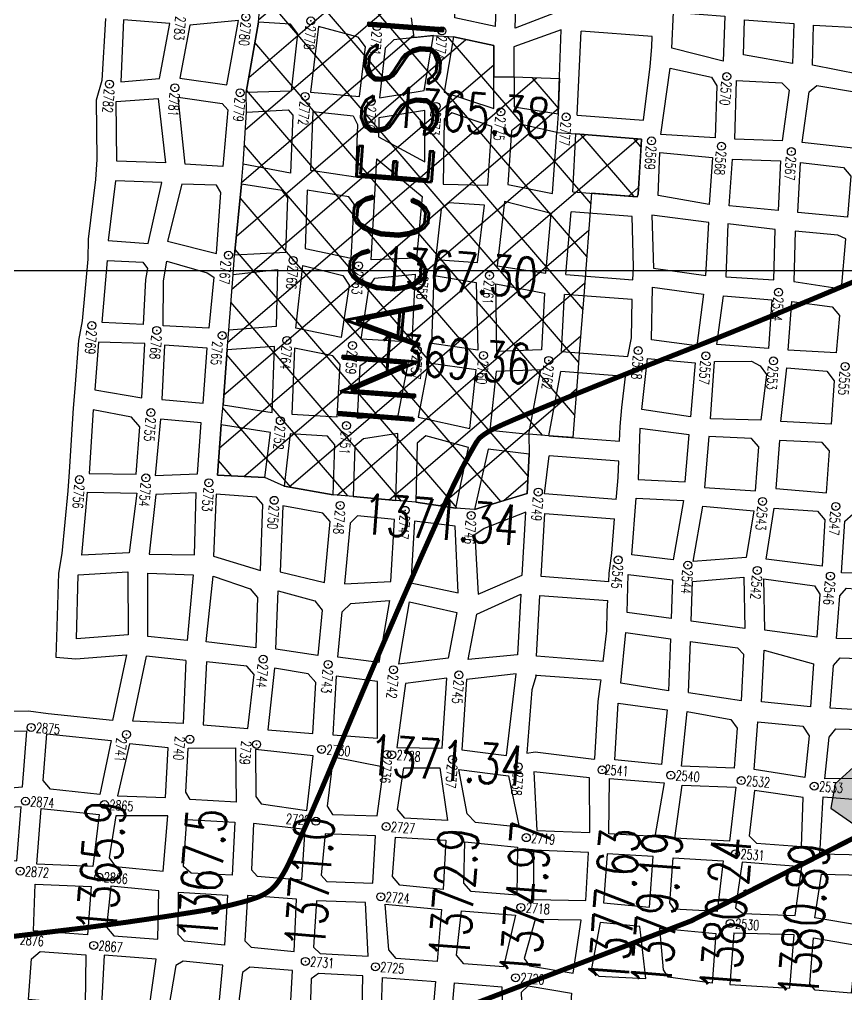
# Model space of a CAD drawing. Header units: inches. Extents: x 10131215 to 10153225, y 3476725 to 3491422.
# Drawn here: x 10136539 to 10137366, y 3483276 to 3484251 of the extents above; entities that cross this region are included whole.
import ezdxf
from ezdxf.enums import TextEntityAlignment as Align

# ---------------------------------------------------------------- set-up
doc = ezdxf.new("R2010")
doc.units = ezdxf.units.IN
doc.header["$LTSCALE"] = 100
doc.header["$MEASUREMENT"] = 0
doc.header["$PDMODE"] = 32
doc.header["$PDSIZE"] = 8
doc.linetypes.add('STREAM', pattern=[1.5, 1, -0.125, 0, -0.125, 0, -0.125, 0, -0.125])
doc.layers.get('0').update_dxf_attribs({"color": 60, "linetype": 'CONTINUOUS'})
for name, color, linetype in [('ELEVATIONS-UPEER MASON-CONTOURS', 175, 'CONTINUOUS'), ('ELEVATIONS-UPPER MASON-SPOT', 175, 'CONTINUOUS'), ('GRID COORDINATES-VA SOUTH NAD27', 252, 'CONTINUOUS'), ('MINE WORKINGS-ADVANCED-SURVEYED', 7, 'CONTINUOUS'), ('MINE WORKINGS-RETREAT AREA', 4, 'CONTINUOUS'), ('MINE WORKINGS-RETREAT AREA-LABELS', 1, 'CONTINUOUS'), ('SPADS-LABEL', 90, 'CONTINUOUS'), ('SPADS-SYMBOL', 90, 'CONTINUOUS'), ('WATER-SURFACE', 140, 'STREAM')]:
    doc.layers.add(name, color=color, linetype=linetype)
doc.styles.add('INACCESSIBLE', font='ROMAND.SHX', dxfattribs={"width": 0.8, "height": 75})
doc.styles.add('LEV', font='SIMPLEX.shx', dxfattribs={"width": 0.7, "height": 40})
doc.styles.add('SP', font='SIMPLEX', dxfattribs={"width": 0.75, "height": 12})

# ---------------------------------------------------------------- blocks, each defined once
blk = doc.blocks.new('*X19')
at = {"color": 0}
for p, q in [((775978.4, 181690.51), (775983.96, 181696.07)), ((775980.97, 181640.04), (776036.16, 181695.23)), ((776063.81, 181659.3), (776027.88, 181695.23)), ((776033.16, 181636.91), (775978.45, 181691.62)), ((776030.86, 181636.9), (776064.97, 181671.01)), ((776104.18, 181657.19), (776105.72, 181658.73)), ((776142.74, 181633.4), (776117.98, 181658.15)), ((776134.58, 181634.56), (776156.36, 181656.33)), ((776194.84, 181634.33), (776173.69, 181655.48)), ((775976.65, 181640.39), (775976.21, 181640.83)), ((776184.82, 181631.76), (776195.78, 181642.72)), ((775906.5, 181406.48), (776037.54, 181537.52)), ((775909.39, 181515.43), (775931.87, 181537.91)), ((775911.99, 181465), (775984.36, 181537.37)), ((776257.22, 181200.72), (775919.81, 181538.13)), ((776257.17, 181253.8), (775973.53, 181537.44)), ((776063.14, 181500.86), (776026.48, 181537.52)), ((775907.16, 181354.1), (776062.83, 181509.77)), ((776257.23, 181147.67), (775911.18, 181493.73)), ((775906.31, 181247.18), (776120.07, 181460.95)), ((775907.5, 181301.4), (776067.42, 181461.33)), ((776257.12, 181306.89), (776101.38, 181462.62)), ((776257.25, 181094.62), (775909.97, 181441.9)), ((775905.99, 181193.83), (776149.89, 181437.73)), ((775905.83, 181140.63), (776193.37, 181428.18)), ((776217.67, 181399.37), (776189.03, 181428.01)), ((775905.9, 181087.68), (776217.67, 181399.44)), ((776226.83, 181072), (775905.24, 181393.6)), ((775905.74, 181034.48), (776246.32, 181375.07)), ((775932.04, 181007.75), (776299.38, 181375.09)), ((776299.94, 181317.09), (776241.97, 181375.06)), ((776303.09, 181366.98), (776294.99, 181375.08)), ((776215.67, 181030.13), (775907.27, 181338.54)), ((776294.41, 181317.09), (776303.65, 181326.33)), ((776190.22, 181002.55), (775907.19, 181285.58)), ((775978.29, 181000.97), (776257.14, 181279.82)), ((776147.25, 180992.49), (775906, 181233.74)), ((776026.8, 180996.44), (776257.2, 181226.84)), ((776091.25, 180995.45), (775905.99, 181180.72)), ((776078.98, 180995.59), (776257.23, 181173.84)), ((776037.23, 180996.44), (775905.74, 181127.94)), ((776130.09, 180993.67), (776257.24, 181120.82)), ((775979.82, 181000.82), (775905.9, 181074.74)), ((775920.18, 181007.43), (775905.77, 181021.83)), ((776193.18, 181003.73), (776215.76, 181026.31))]:
    blk.add_line(p, q, dxfattribs=at)

msp = doc.modelspace()

# ---------------------------------------------------------------- hatches: boundary and pattern name
at = {"layer": 'WATER-SURFACE'}
msp.add_hatch(color=151, dxfattribs=at).paths.add_polyline_path([(10137373.41, 3483503.31), (10137355.15, 3483486.49), (10137350.65, 3483462.08), (10137378.01, 3483443.39), (10137391.76, 3483435.79), (10137405.65, 3483431.71), (10137433.15, 3483416.52), (10137457.15, 3483401.48), (10137470.47, 3483383.37), (10137490.81, 3483364.96), (10137518.03, 3483342.76), (10137528.13, 3483331.8), (10137541.88, 3483324.21), (10137588.21, 3483339.87), (10137588.63, 3483350.4), (10137589.77, 3483378.46), (10137512.91, 3483476.49), (10137461.98, 3483520.75)])

# ---------------------------------------------------------------- linework, layer by layer
at = {"layer": 'ELEVATIONS-UPEER MASON-CONTOURS', "const_width": 5}
for points in [[(10135978.88, 3483263.25, 0), (10135880.17, 3483248.32, 0.000547)], [(10136147.76, 3483288.54, 0.000001), (10135988.51, 3483264.69, 0.000023)], [(10139638.83, 3483431.71, 0.000001), (10139693.52, 3483463.69, 0.000011)], [(10138804.87, 3484318.68, 0.000002), (10138743.64, 3484310.02, 0.000372)], [(10137623.41, 3484107.95, 0), (10137609.74, 3484100.71, -0.000133)], [(10136241.13, 3483302.52, 0.000004), (10136163.64, 3483290.92, 0.00002)], [(10137652.51, 3484123.37, -0.000002), (10137640.7, 3484117.11, -0.000002), (10137631.71, 3484112.35)], [(10138949.4, 3483393.11, -0.000024), (10138934.64, 3483386.2, -0.008504), (10138834.19, 3483341.3, 0.006474), (10138702.02, 3483282.86, 0.003016), (10138619.25, 3483244.37, 0.011317), (10138597.49, 3483233.49, 0.000202), (10138591.61, 3483230.37, 0.000208), (10138585.89, 3483227.34, 0.000707), (10138561.24, 3483214.2, 0.000088), (10138364.02, 3483108.7, 0.00524), (10138179.46, 3483007.42, -0.008789), (10138068.99, 3482947.81, -0.009687), (10138044.51, 3482935.76, -0.022299), (10138033.56, 3482931.2, -0.008687), (10138024.18, 3482927.97, -0.007391), (10138013.03, 3482924.53, -0.006553), (10137967.09, 3482911.72, 0.006281), (10137919.15, 3482898.38, 0.000026), (10137785.12, 3482859.27, 0.000021), (10137618.4, 3482810.6, 0.000039), (10136991.83, 3482627.62, -0.000171), (10136847.47, 3482585.5, -0.000311)], [(10137380.35, 3483991.91, -0.004064), (10137261.6, 3483942.57, -0.003529), (10137197.61, 3483917.12, 0.002691), (10137113.63, 3483883.88, 0.002532), (10137057, 3483860.78, 0.004516), (10137025.43, 3483847.38, 0.017518), (10137010.88, 3483840.43, 0.034802), (10137003.95, 3483836.18, 0.022143), (10137000.15, 3483833.21, 0.047672), (10136998.58, 3483831.59, 0.000793), (10136998.12, 3483831, 0.004216), (10136998.03, 3483830.89, 0.003261), (10136997.93, 3483830.75, 0.000555), (10136997.31, 3483829.92, 0.02696), (10136995.51, 3483827.19, 0.006487), (10136988.81, 3483815.38, 0.019604), (10136966.76, 3483771.28, 0.005246), (10136892.65, 3483602.66, 0.001929), (10136855.93, 3483515.73, -0.003148), (10136833.3, 3483462.51, -0.00363), (10136813.18, 3483416.93, -0.011472), (10136806.37, 3483402.7, -0.014376), (10136803.65, 3483397.69, -0.011146), (10136799.82, 3483391.42, -0.024122), (10136796.82, 3483387.21, -0.021662), (10136793.08, 3483382.86, -0.046019), (10136789.71, 3483379.88, -0.029675), (10136783.85, 3483376.1, -0.042102), (10136776.76, 3483372.84, -0.020708), (10136761.63, 3483368.09, -0.025325), (10136722.33, 3483359.62, -0.00869), (10136606.45, 3483342.77, -0.01078), (10136387.1, 3483319.56, 0.016182)], [(10138159.13, 3483855.44, -0.014806), (10137895.11, 3483732.42, -0.048803), (10137659.6, 3483657.26, 0.157378), (10137591.73, 3483618.08), (10137472.43, 3483486.11), (10137466.81, 3483479.89), (10137211.08, 3483349.45), (10135993.2, 3482883.84)]]:
    msp.add_lwpolyline(points, format="xyb", dxfattribs=at)
at = {"layer": 'GRID COORDINATES-VA SOUTH NAD27'}
msp.add_line((10153220, 3484000), (10131220, 3484000), dxfattribs=at)
at = {"layer": 'MINE WORKINGS-ADVANCED-SURVEYED'}
for p, q in [((10137135.94, 3483771.14), (10137064.18, 3483776.63)), ((10137061.06, 3483694.04), (10137064.65, 3483756.95)), ((10137064.65, 3483756.95), (10137134.37, 3483751.61)), ((10137128.66, 3483688.86), (10137061.06, 3483694.04)), ((10137056.24, 3483614.18), (10137059.68, 3483675.09)), ((10137059.68, 3483675.09), (10137127.69, 3483669.88)), ((10137123.07, 3483609.06), (10137056.24, 3483614.18))]:
    msp.add_line(p, q, dxfattribs=at)
for points in [[(10136974.72, 3484253.06), (10136975.84, 3484308.54), (10137017.2, 3484311.47), (10137015.07, 3484244.44)], [(10137035.01, 3484242.91), (10137037.14, 3484309.95), (10137084.28, 3484312.2), (10137082.61, 3484261.19)], [(10137191.54, 3484222.66), (10137193.29, 3484258.63), (10137244.75, 3484254.76), (10137242.91, 3484209.76)], [(10136640.46, 3484189), (10136679.43, 3484192.29), (10136689.53, 3484247.38), (10136643.18, 3484250.97)], [(10136699.52, 3484192.76), (10136746.49, 3484186.15), (10136758.4, 3484250.46), (10136709.45, 3484245.65)], [(10136765.97, 3484178.64), (10136811.25, 3484179.98), (10136817.54, 3484237.07), (10136810.32, 3484246.7), (10136778.33, 3484248.79)], [(10137263.52, 3484216.02), (10137264.51, 3484251.07), (10137313.57, 3484247.45), (10137312.35, 3484207.42)], [(10137332.28, 3484205.81), (10137333.51, 3484245.84), (10137383.22, 3484243.18), (10137379.66, 3484196.32)], [(10136830.2, 3484178.59), (10136879.38, 3484174.44), (10136885.18, 3484224.23), (10136877.9, 3484233.83), (10136838.22, 3484244.37)], [(10136899.32, 3484172.91), (10136944.12, 3484180.35), (10136953.37, 3484235.59), (10136913.79, 3484231.04), (10136905.12, 3484222.69)], [(10137033.94, 3484164.01), (10137078.11, 3484157.16), (10137081.17, 3484241.24), (10137033.56, 3484223.97)], [(10136964.06, 3484178.82), (10137013.78, 3484162.38), (10137013.62, 3484225.49), (10136973.31, 3484234.11)], [(10137234.88, 3484133.07), (10137180.83, 3484136.35), (10137190.02, 3484202.72), (10137231.5, 3484193.67), (10137236.8, 3484185.19)], [(10137302.19, 3484130.08), (10137254.83, 3484131.59), (10137256.32, 3484190.54), (10137301.77, 3484188.21), (10137309.18, 3484180.58)], [(10137373.06, 3484122.57), (10137322.11, 3484128.28), (10137329.11, 3484178.98), (10137336.65, 3484185.39), (10137378.29, 3484178.37)], [(10136636.68, 3484109.81), (10136635.94, 3484169.29), (10136677.9, 3484172.35), (10136685.11, 3484108.06)], [(10136705.06, 3484106.56), (10136698.07, 3484173.81), (10136742.05, 3484167.43), (10136747.57, 3484160.99), (10136742.58, 3484104.18)], [(10136762.82, 3484106.74), (10136766.44, 3484158.55), (10136807.87, 3484161.17), (10136812.49, 3484155.82), (10136810.28, 3484097.83)], [(10136830.51, 3484100.36), (10136832.81, 3484159.35), (10136872.87, 3484154.88), (10136877.24, 3484146.52), (10136875.19, 3484093.52)], [(10136898.79, 3484152.89), (10136898.34, 3484133.87), (10136944.65, 3484109.1), (10136944.58, 3484160.26)], [(10137007.52, 3484085.63), (10137011.55, 3484144.49), (10136971.5, 3484158.18), (10136963.98, 3484151.74), (10136962.98, 3484086.62)], [(10137072.43, 3484077.36), (10137076.76, 3484138.21), (10137039.76, 3484146.57), (10137031.3, 3484140.13), (10137027.61, 3484086.26)], [(10137177.99, 3484075.4), (10137179.69, 3484118.38), (10137232.4, 3484113.2), (10137228.93, 3484066.33)], [(10136890.94, 3484011.08), (10136896.66, 3484111.94), (10136934.45, 3484080.8), (10136941.97, 3484074.2), (10136936.22, 3484012.61)], [(10137248.88, 3484064.85), (10137252.35, 3484111.72), (10137300.39, 3484110.16), (10137297.89, 3484060.18)], [(10137317.81, 3484058.38), (10137320.31, 3484108.36), (10137363.44, 3484103.29), (10137370.76, 3484094.66), (10137367.38, 3484053.8)], [(10136667.99, 3484027.12), (10136681.62, 3484088.27), (10136635.22, 3484089.87), (10136627.87, 3484030.24)], [(10136736.37, 3484017.4), (10136740.73, 3484078.24), (10136736.24, 3484085.58), (10136701.56, 3484086.77), (10136687.24, 3484029.68)], [(10136805.54, 3484018.61), (10136807.46, 3484072.96), (10136801.99, 3484080.38), (10136761.39, 3484086.79), (10136754.32, 3484016.11)], [(10136871, 3484012.6), (10136874.13, 3484066.52), (10136868.68, 3484073.96), (10136827.07, 3484080.56), (10136824.86, 3484022.14)], [(10137065.75, 3483997.63), (10137071.01, 3484057.41), (10137024.46, 3484069.43), (10137017.02, 3484004.79)], [(10136997.21, 3484008.15), (10137004.16, 3484065.81), (10136968.58, 3484068.14), (10136961.07, 3484061.7), (10136955.17, 3484011.16)], [(10137225.68, 3483995.37), (10137228.6, 3484048.3), (10137171.74, 3484055.76), (10137173.4, 3484002.54)], [(10137293.66, 3483990.99), (10137295.19, 3484041.34), (10137247.55, 3484046.9), (10137245.62, 3483993.89)], [(10137361.46, 3483982.04), (10137365.57, 3484031.87), (10137357.85, 3484035.52), (10137315.11, 3484039.55), (10137313.58, 3483989.2)], [(10136621.93, 3483948.39), (10136627.41, 3484010.22), (10136662.57, 3484008.47), (10136667.11, 3484002.11), (10136665.29, 3483991.22), (10136662.91, 3483946.27)], [(10136682.85, 3483944.77), (10136683.24, 3483989.86), (10136686.73, 3484009.66), (10136726.96, 3483998.02), (10136733.65, 3483993.53), (10136728.71, 3483942.45)], [(10136748.63, 3483940.64), (10136752.89, 3483996.16), (10136797.18, 3484001.2), (10136795.82, 3483944.13)], [(10136815.76, 3483942.6), (10136822.57, 3484005.27), (10136862.65, 3483995.19), (10136868.94, 3483985.68), (10136860.9, 3483933.13)], [(10136880.85, 3483931.6), (10136888.88, 3483984.15), (10136894.55, 3483992.75), (10136935, 3483996.66), (10136931.8, 3483928.7)], [(10136951.75, 3483927.18), (10136953.95, 3483995.21), (10136995.84, 3483988.2), (10136997.62, 3483920.65)], [(10137016.57, 3483919.21), (10137015.79, 3483986.83), (10137064.33, 3483977.68), (10137061.35, 3483920.81)], [(10137216.54, 3483924.79), (10137171.28, 3483930.94), (10137172.2, 3483983.58), (10137223.27, 3483976.5)], [(10137288.23, 3483922.21), (10137236.72, 3483926.07), (10137243.22, 3483975.02), (10137291.86, 3483971.07)], [(10137355.97, 3483917.94), (10137308.17, 3483920.69), (10137311.78, 3483969.28), (10137351.92, 3483963.76), (10137359.24, 3483955.13), (10137359.24, 3483955.13)], [(10136661.73, 3483872.71), (10136664.47, 3483927.09), (10136618.34, 3483928.61), (10136614.53, 3483880.76)], [(10136722.91, 3483867.67), (10136726.9, 3483922.53), (10136684.42, 3483925.59), (10136681.68, 3483871.31)], [(10136791.83, 3483858.24), (10136794.26, 3483924.26), (10136746.82, 3483920.72), (10136742.83, 3483865.85)], [(10136856.9, 3483853.85), (10136859.84, 3483906.13), (10136852.47, 3483914.72), (10136814.19, 3483922.62), (10136811.76, 3483856.59)], [(10136918.14, 3483855.04), (10136928.28, 3483908.91), (10136890.36, 3483911.82), (10136879.78, 3483904.6), (10136876.85, 3483852.34)], [(10136989.62, 3483842.03), (10136996.1, 3483900.71), (10136948.23, 3483907.39), (10136938.08, 3483853.51)], [(10137161.58, 3483861.16), (10137167.48, 3483912.21), (10137215.08, 3483907.85), (10137210.44, 3483853.7)], [(10137230.36, 3483851.99), (10137234.27, 3483909.21), (10137271.21, 3483909.48), (10137279.88, 3483904.8), (10137286.24, 3483896.29), (10137280.74, 3483850.58)], [(10137048.72, 3483836.53), (10137060.78, 3483900.79), (10137016.04, 3483899.19), (10137009.56, 3483840.51)], [(10137300.68, 3483849.05), (10137306.8, 3483902.74), (10137346.71, 3483899.52), (10137354.08, 3483890), (10137351.15, 3483846.63)], [(10136608.85, 3483797.25), (10136655.98, 3483796.48), (10136659.7, 3483843.78), (10136651.35, 3483853.39), (10136612.94, 3483860.82)], [(10136674.93, 3483795.05), (10136717.33, 3483796.78), (10136721.1, 3483847.75), (10136680.28, 3483851.36)], [(10136737.27, 3483795.3), (10136784.63, 3483792.97), (10136790.18, 3483838.3), (10136741.01, 3483845.93)], [(10136804.09, 3483784.6), (10136852.94, 3483775.79), (10136854.79, 3483825.93), (10136847.42, 3483834.51), (10136810.12, 3483836.66)], [(10136872.88, 3483774.25), (10136915.61, 3483769.95), (10136917.76, 3483837.02), (10136883.31, 3483831.8), (10136874.73, 3483824.42)], [(10136935.55, 3483768.49), (10136975.53, 3483762.39), (10136988.18, 3483823.09), (10136945.68, 3483834.88), (10136937.1, 3483827.51)], [(10137204.88, 3483788.93), (10137208.9, 3483835.76), (10137159.77, 3483842.25), (10137157.9, 3483791.19)], [(10137275.32, 3483779.78), (10137278.68, 3483823.65), (10137271.31, 3483832.24), (10137228.82, 3483834.05), (10137224.46, 3483783.24)], [(10137346.5, 3483777.78), (10137349.33, 3483819.69), (10137341.89, 3483828.21), (10137299.23, 3483830.1), (10137295.57, 3483782.24)], [(10136994.47, 3483760.94), (10137047.08, 3483777.28), (10137049.15, 3483816.44), (10137008.12, 3483821.57)], [(10136601.59, 3483715.56), (10136607.4, 3483778.3), (10136656.54, 3483777.39), (10136649.01, 3483717.78)], [(10136714.32, 3483715.78), (10136715.92, 3483777.83), (10136675.48, 3483775.95), (10136668.95, 3483716.27)], [(10136780.16, 3483700.06), (10136782.75, 3483766.04), (10136776.26, 3483773.51), (10136735.87, 3483776.35), (10136733.26, 3483714.37)], [(10137151.58, 3483715.85), (10137156.09, 3483772.28), (10137203.25, 3483770), (10137193.12, 3483710.74)], [(10136844.2, 3483688.2), (10136849.87, 3483748.94), (10136842.51, 3483757.53), (10136802.7, 3483764.65), (10136800.11, 3483698.67)], [(10137042.11, 3483695.42), (10137045.7, 3483758.33), (10137004.07, 3483742.15), (10136994.56, 3483735.85), (10136998.02, 3483676.31)], [(10137213.06, 3483709.12), (10137222.83, 3483764.31), (10137273.79, 3483759.84), (10137266.2, 3483713.1)], [(10137286.14, 3483711.57), (10137294.04, 3483762.3), (10137337.24, 3483759.36), (10137344.68, 3483750.84), (10137341.99, 3483704.29)], [(10137361.55, 3483697.77), (10137364.63, 3483749.49), (10137373.16, 3483756.93), (10137415.38, 3483745.4), (10137411.82, 3483697.02)], [(10136910.69, 3483689.09), (10136914.22, 3483751), (10136877.41, 3483754.85), (10136869.82, 3483747.41), (10136864.14, 3483686.66)], [(10136978.08, 3483677.84), (10136975.15, 3483744.36), (10136934.17, 3483749.54), (10136930.64, 3483687.63)], [(10136596.17, 3483631.73), (10136598.07, 3483695.77), (10136647.58, 3483698.84), (10136647.8, 3483635.64)], [(10136667.74, 3483634.13), (10136667.52, 3483697.33), (10136712.83, 3483695.83), (10136706.94, 3483630.09)], [(10136725.89, 3483628.68), (10136732.78, 3483694.35), (10136769.86, 3483681.73), (10136777.28, 3483673.19), (10136775.78, 3483622.83)], [(10137284.71, 3483640.47), (10137283.62, 3483691.71), (10137334.48, 3483684.8), (10137339.85, 3483676.37), (10137336.57, 3483633.49)], [(10136795.73, 3483621.44), (10136797.79, 3483679.78), (10136834.76, 3483669.87), (10136842.05, 3483660.28), (10136837.56, 3483614.95)], [(10137356.51, 3483631.97), (10137359.79, 3483674.84), (10137366.39, 3483682.36), (10137411.25, 3483679), (10137408.07, 3483631.09)], [(10136857.5, 3483613.41), (10136861.99, 3483658.74), (10136870.66, 3483667.1), (10136909.31, 3483670.14), (10136898.73, 3483607.85)], [(10136988, 3483610.89), (10136996.49, 3483656.37), (10137040.73, 3483676.47), (10137037.29, 3483615.56)], [(10136918.68, 3483606.39), (10136929.25, 3483668.68), (10136976.55, 3483657.9), (10136968.06, 3483612.41)], [(10137281.21, 3483568.53), (10137284.18, 3483620.45), (10137333.51, 3483606.65), (10137330.22, 3483563.77)], [(10137350.16, 3483562.24), (10137353.45, 3483605.12), (10137360.04, 3483612.64), (10137407.33, 3483611.08), (10137400.81, 3483559.45)], [(10137134.72, 3483510.53), (10137138.11, 3483567.44), (10137186.96, 3483560.74), (10137181.52, 3483506)], [(10137201.45, 3483504.38), (10137206.9, 3483559.12), (10137250.76, 3483550.8), (10137257.13, 3483542.29), (10137254.08, 3483502.4)], [(10137274.02, 3483500.88), (10137277.69, 3483548.74), (10137322.71, 3483544.29), (10137329, 3483534.78), (10137324.8, 3483492.98)], [(10136542.37, 3483483.48), (10136546.64, 3483539.27), (10136498.61, 3483539.11), (10136496.11, 3483487.85), (10136501.44, 3483480.33)], [(10136619.7, 3483476.04), (10136570.29, 3483481.34), (10136562.92, 3483489.93), (10136566.51, 3483536.75), (10136630.79, 3483530.08)], [(10137344.74, 3483491.45), (10137348.95, 3483533.25), (10137355.62, 3483541.77), (10137397.17, 3483540.7), (10137390.91, 3483492.05)], [(10136688.07, 3483522.73), (10136649.26, 3483526.71), (10136637.11, 3483474.42), (10136685.12, 3483472.75)], [(10136755.99, 3483468.33), (10136710.05, 3483470.84), (10136705.6, 3483478.21), (10136705.6, 3483478.21), (10136708.09, 3483522.2), (10136755.26, 3483522.61)], [(10136832.88, 3483514.66), (10136775.2, 3483521.08), (10136775.47, 3483473.86), (10136780.92, 3483466.42), (10136826.56, 3483459.92)], [(10136896.84, 3483454.56), (10136903.55, 3483503.23), (10136852.83, 3483513.13), (10136846.96, 3483464.37), (10136852.33, 3483455.94)], [(10136967.3, 3483449.99), (10136924.75, 3483452.35), (10136917.41, 3483460.96), (10136923.57, 3483502.7), (10136959.74, 3483502.55)], [(10137039, 3483443.31), (10136995.21, 3483447.78), (10136986.87, 3483456.46), (10136978.67, 3483500.87), (10137028.3, 3483494.48)], [(10137109.25, 3483492.43), (10137053.57, 3483498.7), (10137056.73, 3483439.92), (10137109.73, 3483437.86)], [(10137184.08, 3483487.7), (10137174.62, 3483433.88), (10137128.67, 3483436.4), (10137129.27, 3483491.9)], [(10137201.95, 3483485.33), (10137255.62, 3483483.23), (10137249.45, 3483429.12), (10137194.56, 3483432.35)], [(10137323.04, 3483473.05), (10137274.41, 3483479.79), (10137268.92, 3483434.68), (10137276.37, 3483427.11), (10137321.25, 3483423.76)], [(10137383.78, 3483415.08), (10137339.75, 3483416.36), (10137343.14, 3483473.52), (10137386.01, 3483470.24)], [(10136536.71, 3483409.6), (10136540.84, 3483463.53), (10136493.63, 3483460.96), (10136490.01, 3483418.04), (10136495.43, 3483411.51)], [(10136612.5, 3483403.8), (10136556.5, 3483406.08), (10136560.79, 3483462.01), (10136618.84, 3483456.05)], [(10136687.73, 3483454.5), (10136635.58, 3483454.48), (10136628.81, 3483412.47), (10136635.18, 3483403.96), (10136682.97, 3483399.3)], [(10136751.84, 3483395.03), (10136710.88, 3483397.16), (10136703.37, 3483403.76), (10136706.53, 3483451.05), (10136754.46, 3483448.39)], [(10136825.11, 3483440.97), (10136773.41, 3483446.94), (10136771.32, 3483400.56), (10136776.85, 3483394.12), (10136821.72, 3483390.68)], [(10136892.66, 3483387.26), (10136895.26, 3483434.62), (10136844.82, 3483436.45), (10136841.12, 3483395.22), (10136846.64, 3483388.77)], [(10136962.98, 3483380.87), (10136919.59, 3483385.2), (10136912.22, 3483393.78), (10136915.2, 3483433.05), (10136965.72, 3483430.05)], [(10137036.73, 3483375.22), (10136990.9, 3483378.73), (10136983.54, 3483387.32), (10136984.66, 3483428.55), (10137037.42, 3483423.37)], [(10137108.2, 3483417.92), (10137053.2, 3483420.14), (10137053.45, 3483370.93), (10137105.53, 3483369.95)], [(10137173.08, 3483413.94), (10137127.14, 3483416.46), (10137123.4, 3483367.58), (10137169.19, 3483363.07)], [(10137242.97, 3483409.55), (10137237.07, 3483358.88), (10137194.12, 3483361.17), (10137189.59, 3483367.53), (10137193.03, 3483412.4)], [(10137321.76, 3483403.67), (10137261.92, 3483408.13), (10137255.4, 3483362.49), (10137263, 3483356.89), (10137315, 3483354.92)], [(10137380.43, 3483344.89), (10137334.87, 3483352.39), (10137341.25, 3483396.19), (10137382.29, 3483395.14)], [(10136607.25, 3483335.36), (10136553.41, 3483339.44), (10136554.98, 3483386.14), (10136610.97, 3483383.86)], [(10136678.45, 3483379.59), (10136630.66, 3483384.25), (10136626.21, 3483343.16), (10136633.58, 3483334.57), (10136677.45, 3483331.21)], [(10136744.18, 3483325.1), (10136704.37, 3483329.15), (10136697.85, 3483335.67), (10136698.39, 3483378.06), (10136747.32, 3483375.32)], [(10136816.2, 3483371.05), (10136767.34, 3483374.79), (10136764.58, 3483329.55), (10136771.1, 3483323.04), (10136813.9, 3483318.76)], [(10136888.08, 3483314.09), (10136885.15, 3483367.77), (10136836.14, 3483369.52), (10136833.31, 3483323.29), (10136839.83, 3483316.77)], [(10136956.87, 3483308.71), (10136916, 3483311.91), (10136908.65, 3483320.51), (10136905.1, 3483366.25), (10136961.46, 3483360.93)], [(10137023.27, 3483303.51), (10136983.79, 3483306.6), (10136976.44, 3483315.2), (10136981.4, 3483359.4), (10137035.2, 3483355.28)], [(10137101.01, 3483350.24), (10137054.92, 3483350.76), (10137043.94, 3483311.94), (10137049.39, 3483304.51), (10137092.97, 3483297.21)], [(10137159.69, 3483343.74), (10137119.88, 3483347.79), (10137111.37, 3483301.84), (10137118.82, 3483294.26), (10137165.76, 3483291.72)], [(10137371.05, 3483277.24), (10137335.16, 3483279.99), (10137329.63, 3483286.43), (10137333.34, 3483332.45), (10137375.91, 3483325.18)], [(10136604.9, 3483265.38), (10136548.14, 3483270.72), (10136551.27, 3483311.52), (10136559.86, 3483318.89), (10136605.73, 3483315.42)], [(10136675.92, 3483311.27), (10136624.07, 3483315.24), (10136621.22, 3483265), (10136669.08, 3483261.33)], [(10136742.65, 3483305.16), (10136702.85, 3483309.21), (10136695.48, 3483304.76), (10136688.03, 3483259.88), (10136737.88, 3483256.07)], [(10136812.45, 3483299.81), (10136769.58, 3483303.1), (10136762.14, 3483297.65), (10136756.9, 3483255.61), (10136809.75, 3483251.57)], [(10136881.68, 3483244.04), (10136882.53, 3483294.47), (10136838.3, 3483296.83), (10136830.86, 3483291.38), (10136829.69, 3483250.04)], [(10136951.09, 3483238.82), (10136900.63, 3483242.62), (10136902.47, 3483292.91), (10136955.31, 3483288.77)], [(10137022.81, 3483232.43), (10136970.04, 3483237.4), (10136974.25, 3483287.29), (10137021.71, 3483283.57)], [(10137087.85, 3483230.65), (10137042.89, 3483232.95), (10137041.38, 3483278.04), (10137047.89, 3483284.57), (10137091.46, 3483277.27)]]:
    msp.add_lwpolyline(points, close=True, dxfattribs=at)
for points in [[(10136625.23, 3484252.34), (10136621.51, 3484190.44), (10136616, 3484170.81), (10136616.73, 3484111.27), (10136615.28, 3484091.32), (10136607.92, 3484031.7), (10136607.46, 3484011.68), (10136601.99, 3483949.98), (10136598.41, 3483930.2), (10136594.59, 3483882.35), (10136593, 3483862.41), (10136588.9, 3483798.77), (10136587.45, 3483779.83), (10136581.65, 3483717.09), (10136578.12, 3483697.3), (10136576.23, 3483633.25), (10136575.7, 3483613.24), (10136595.64, 3483611.71), (10136646.29, 3483615.69), (10136632.25, 3483550.03), (10136568.04, 3483556.69), (10136548.17, 3483559.22), (10136499.82, 3483559.07)], [(10137097.06, 3484155.81), (10137101.12, 3484239.8)], [(10137172.1, 3484234.36), (10137101.12, 3484239.8)], [(10137163.49, 3484150.73), (10137170.07, 3484204.25), (10137171.6, 3484224.19), (10137172.1, 3484234.36)], [(10137097.06, 3484155.81), (10137163.49, 3484150.73)], [(10137092.59, 3484078.93), (10137095.71, 3484136.86)], [(10137161.5, 3484131.82), (10137095.71, 3484136.86)], [(10137157.18, 3484073.99), (10137158.03, 3484076.66), (10137160.73, 3484119.58), (10137161.5, 3484131.82)], [(10137092.59, 3484078.93), (10137157.18, 3484073.99)], [(10137085.7, 3483996.21), (10137091.17, 3484058.98)], [(10137151.86, 3484054.34), (10137091.17, 3484058.98)], [(10137152.64, 3483991.09), (10137153.44, 3484003.8), (10137151.86, 3484054.34)], [(10137085.7, 3483996.21), (10137152.64, 3483991.09)], [(10137081.29, 3483919.24), (10137084.28, 3483976.26)], [(10137152.01, 3483971.08), (10137084.28, 3483976.26)], [(10137147.58, 3483914.17), (10137151.37, 3483932.84), (10137152.01, 3483971.08)], [(10137081.29, 3483919.24), (10137147.58, 3483914.17)], [(10137068.66, 3483834.97), (10137080.72, 3483899.22)], [(10137145.28, 3483894.28), (10137080.72, 3483899.22)], [(10137139.33, 3483829.56), (10137139.86, 3483844.16), (10137141.67, 3483863.07), (10137145.28, 3483894.28)], [(10137068.66, 3483834.97), (10137139.33, 3483829.56)], [(10137064.18, 3483776.63), (10137069.08, 3483814.87)], [(10137138.59, 3483809.55), (10137069.08, 3483814.87)], [(10137135.94, 3483771.14), (10137136.18, 3483774.19), (10137137.99, 3483793.1), (10137138.59, 3483809.55)], [(10137128.66, 3483688.86), (10137129.1, 3483697.53), (10137131.64, 3483717.39), (10137134.37, 3483751.61)], [(10137147.11, 3483658.02), (10137148.04, 3483696.06), (10137192.5, 3483690.72)], [(10137192.5, 3483690.72), (10137191.11, 3483652.03), (10137147.11, 3483658.02)], [(10137264.77, 3483642), (10137211, 3483649.32), (10137212.44, 3483689.1)], [(10137212.44, 3483689.1), (10137263.68, 3483693.23), (10137264.77, 3483642)], [(10137123.07, 3483609.06), (10137126.63, 3483639.54), (10137127.17, 3483659.56), (10137127.69, 3483669.88)], [(10137188.5, 3483579.68), (10137140.65, 3483587.31), (10137145.57, 3483638.08)], [(10137145.57, 3483638.08), (10137190.38, 3483631.83), (10137188.5, 3483579.68)], [(10137208.44, 3483578.06), (10137210.27, 3483629.06), (10137257.26, 3483622.52)], [(10137208.44, 3483578.06), (10137261.27, 3483570.05), (10137263.78, 3483616), (10137257.26, 3483622.52)], [(10136705.46, 3483610.14), (10136702.97, 3483547.02), (10136652.52, 3483549.17), (10136666.23, 3483614.18)], [(10136705.46, 3483610.14), (10136666.23, 3483614.18)], [(10136726.41, 3483608.59), (10136722.91, 3483545.49), (10136767.78, 3483542.06), (10136773.9, 3483595.89)], [(10136773.9, 3483595.89), (10136766.48, 3483604.43), (10136726.41, 3483608.59)], [(10136794.41, 3483602.48), (10136787.73, 3483540.53), (10136832.6, 3483537.09), (10136835.49, 3483588.03)], [(10136835.49, 3483588.03), (10136828.12, 3483596.62), (10136794.41, 3483602.48)], [(10136856.04, 3483594.47), (10136852.54, 3483535.57), (10136897.41, 3483532.13), (10136897.35, 3483588.9)], [(10136897.35, 3483588.9), (10136856.04, 3483594.47)], [(10136925.27, 3483586.86), (10136916.76, 3483522.86), (10136961.86, 3483522.44), (10136966.53, 3483592.47)], [(10136966.53, 3483592.47), (10136925.27, 3483586.86)], [(10136986.47, 3483590.95), (10136981.78, 3483520.62), (10137026.47, 3483514.87), (10137035.9, 3483596.61)], [(10137035.9, 3483596.61), (10136986.47, 3483590.95)], [(10137055.85, 3483595.15), (10137051.55, 3483580.51), (10137046.71, 3483517.23)], [(10137120.86, 3483590.18), (10137055.85, 3483595.15)], [(10137046.71, 3483517.23), (10137055.09, 3483518.64), (10137113.69, 3483511.15), (10137114.77, 3483512.07), (10137118.17, 3483568.98), (10137120.7, 3483588.85), (10137120.86, 3483590.18)], [(10137187.93, 3483293.05), (10137183.47, 3483300.41), (10137179.63, 3483342.22)], [(10137179.63, 3483342.22), (10137235.83, 3483336.97), (10137232.01, 3483287.12), (10137187.93, 3483293.05)], [(10137253.6, 3483337.56), (10137249.63, 3483285.73), (10137309.23, 3483281.97)], [(10137253.49, 3483337.56), (10137313.55, 3483335.97), (10137309.23, 3483281.97)]]:
    msp.add_lwpolyline(points, dxfattribs=at)
msp.add_circle((10137055.85, 3483595.15), 0.402, dxfattribs=at)
at = {"layer": 'MINE WORKINGS-RETREAT AREA'}
msp.add_lwpolyline([(10136931.07, 3484253.07), (10136933.58, 3484233.32), (10136953.37, 3484235.59), (10136973.31, 3484234.11), (10137013.62, 3484225.49), (10137013.7, 3484193.94), (10137033.75, 3484193.99), (10137079.39, 3484192.33), (10137078.11, 3484157.16), (10137076.76, 3484138.21), (10137095.71, 3484136.86), (10137161.5, 3484131.82), (10137158.03, 3484076.66), (10137157.18, 3484073.99), (10137111.32, 3484077.5), (10137103.52, 3483974.79), (10137099.16, 3483917.87), (10137097.64, 3483897.93), (10137092.67, 3483833.13), (10137068.66, 3483834.97), (10137048.72, 3483836.53), (10137049.15, 3483816.44), (10137047.08, 3483777.28), (10136994.47, 3483760.94), (10136975.53, 3483762.39), (10136935.55, 3483768.49), (10136915.61, 3483769.95), (10136872.88, 3483774.25), (10136852.94, 3483775.79), (10136804.09, 3483784.6), (10136784.63, 3483792.97), (10136737.27, 3483795.3), (10136741.01, 3483845.93), (10136742.83, 3483865.85), (10136746.82, 3483920.72), (10136748.63, 3483940.64), (10136752.89, 3483996.16), (10136754.32, 3484016.11), (10136761.39, 3484086.79), (10136762.82, 3484106.74), (10136766.44, 3484158.55), (10136765.97, 3484178.64), (10136778.33, 3484248.79), (10136780.01, 3484268.72)], dxfattribs=at)
at = {"layer": 'SPADS-SYMBOL'}
for p in [(10136765.68, 3484253.88), (10136830.63, 3484250.04), (10136896.74, 3484244.42), (10136961.68, 3484240.01), (10137246.58, 3484194.4), (10136629.22, 3484186.86), (10136694.73, 3484183.11), (10136759.87, 3484178.12), (10136824.85, 3484174.5), (10136890.99, 3484169.44), (10136955.9, 3484164.47), (10137020.53, 3484158.99), (10137085.87, 3484153.97), (10137171.37, 3484129.94), (10137241.24, 3484124.59), (10137311.21, 3484119.24), (10136748.23, 3484015.56), (10136812.89, 3484010.42), (10136878.41, 3484005.03), (10136943.24, 3483999.9), (10137009.32, 3483995.31), (10137298.52, 3483978.52), (10136611.6, 3483945.21), (10136676.45, 3483940.25), (10136742.07, 3483935.22), (10136806.76, 3483930.27), (10136872.3, 3483925.25), (10136937.14, 3483920.29), (10137158.15, 3483920.15), (10137003.19, 3483915.23), (10137068.51, 3483910.23), (10137225.7, 3483914.98), (10137293.26, 3483909.81), (10137365.04, 3483904.31), (10136670.69, 3483858.07), (10136800.13, 3483849.94), (10136866.23, 3483845.14), (10136665.69, 3483792.75), (10136599.3, 3483790.97), (10136728.66, 3483787.93), (10137058.16, 3483778.49), (10136794.03, 3483770.28), (10136860.11, 3483765.22), (10137282.5, 3483769.22), (10137355.57, 3483764.15), (10136924.89, 3483760.26), (10136990.99, 3483755.2), (10137138.1, 3483710.73), (10137207.7, 3483705.4), (10137277.2, 3483700.08), (10137350.23, 3483694.48), (10136782.96, 3483611.32), (10136847.87, 3483606.14), (10136913.22, 3483600.79), (10136978.76, 3483595.56), (10136550.9, 3483542.97), (10136646.22, 3483535.98), (10136709.58, 3483531.13), (10136776.42, 3483526.01), (10136841.36, 3483521.04), (10136906.73, 3483516.04), (10136911.48, 3483515.67), (10136972.29, 3483511.02), (10137038.11, 3483503.67), (10137121.87, 3483500.5), (10137190.64, 3483495.24), (10137261.1, 3483489.84), (10137334.12, 3483484.25), (10136545.25, 3483469.23), (10136624.23, 3483465.85), (10136835.73, 3483449.2), (10136905.98, 3483443.82), (10137046.15, 3483432.73), (10137255.5, 3483416.65), (10136539.9, 3483399.34), (10136618.67, 3483393.31), (10136900.61, 3483373.62), (10137040.8, 3483362.89), (10137250.16, 3483346.86), (10136613.43, 3483324.88), (10136825.14, 3483308.88), (10136895.24, 3483303.51), (10137035.42, 3483292.54)]:
    msp.add_point(p, dxfattribs=at)
at = {"layer": 'WATER-SURFACE', "flags": 128}
msp.add_lwpolyline([(10137373.41, 3483503.31), (10137355.15, 3483486.49), (10137350.65, 3483462.08), (10137378.01, 3483443.39), (10137391.76, 3483435.79), (10137405.65, 3483431.71), (10137433.15, 3483416.52), (10137457.15, 3483401.48), (10137470.47, 3483383.37), (10137490.81, 3483364.96), (10137518.03, 3483342.76), (10137528.13, 3483331.8), (10137541.88, 3483324.21), (10137588.21, 3483339.87), (10137588.63, 3483350.4), (10137589.77, 3483378.46), (10137512.91, 3483476.49), (10137461.98, 3483520.75)], close=True, dxfattribs=at)

# ---------------------------------------------------------------- block references
at = {"layer": 'MINE WORKINGS-RETREAT AREA', "xscale": 1.000028516851045, "yscale": 1.000028516851045, "zscale": 1.000028516851045, "rotation": 355.6010874874682}
msp.add_blockref('*X19', (9349211.4, 3362830.09), dxfattribs=at)

# ---------------------------------------------------------------- texts
at = {"layer": 'ELEVATIONS-UPPER MASON-SPOT', "style": 'LEV', "width": 0.7}
for s, rotation, p in [('1365.38', 355.60109, (10136991.81, 3484158.07)), ('1367.30', 355.60109, (10136979.54, 3483998.56)), ('1369.36', 355.60109, (10136972.9, 3483912.34)), ('1371.34', 355.60109, (10136960.5, 3483751.11)), ('1371.34', 355.60109, (10136966.61, 3483510.13)), ('1365.9', 85.60109, (10136620.99, 3483403.83)), ('1367.5', 85.60109, (10136721.88, 3483396.07)), ('1371.0', 85.60109, (10136829.5, 3483387.79)), ('1374.97', 85.60109, (10137045.49, 3483371.17)), ('1372.9', 85.60109, (10136973.74, 3483376.69)), ('1377.63', 85.60109, (10137134.18, 3483364.35)), ('1379.19', 85.60109, (10137176.73, 3483361.08)), ('1380.24', 85.60109, (10137245.56, 3483355.78)), ('1380.89', 85.60109, (10137323.74, 3483349.77))]:
    msp.add_text(s, height=40.001, rotation=rotation, dxfattribs=at).set_placement(p, align=Align.MIDDLE)
at = {"layer": 'MINE WORKINGS-RETREAT AREA-LABELS', "style": 'INACCESSIBLE', "width": 0.8}
msp.add_text('INACCESSIBLE', height=75.0021, rotation=85.60109, dxfattribs=at).set_placement((10136916.05, 3484120.86), align=Align.MIDDLE)
at = {"layer": 'SPADS-LABEL', "style": 'SP', "width": 0.7}
for s, rotation, p in [('2783', 265.55003, (10136699.51, 3484242.59)), ('2780', 265.55003, (10136764.61, 3484236.98)), ('2778', 265.55003, (10136829.56, 3484233.14)), ('2771', 265.55003, (10136895.67, 3484227.52)), ('2774', 265.55003, (10136960.61, 3484223.11)), ('2570', 265.55003, (10137245.51, 3484177.5)), ('2782', 265.55003, (10136628.15, 3484169.97)), ('2781', 265.55003, (10136693.66, 3484166.21)), ('2779', 265.55003, (10136758.81, 3484161.22)), ('2772', 265.55003, (10136823.78, 3484157.6)), ('2770', 265.55003, (10136889.93, 3484152.54)), ('2773', 265.55003, (10136954.83, 3484147.57)), ('2775', 265.55003, (10137019.46, 3484142.09)), ('2777', 265.55003, (10137084.8, 3484137.07)), ('2569', 265.55003, (10137170.3, 3484113.05)), ('2568', 265.55003, (10137240.17, 3484107.7)), ('2567', 265.55003, (10137310.14, 3484102.34)), ('2767', 265.55003, (10136744.86, 3483998.27)), ('2766', 265.55003, (10136811.83, 3483993.52)), ('2763', 265.55003, (10136877.34, 3483988.13)), ('2758', 265.55003, (10136942.17, 3483983)), ('2761', 265.55003, (10137008.25, 3483978.41)), ('2554', 265.55003, (10137297.45, 3483961.62)), ('2769', 265.55003, (10136610.53, 3483928.31)), ('2768', 265.55003, (10136675.39, 3483923.35)), ('2765', 265.55003, (10136736.43, 3483917.55)), ('2764', 265.55003, (10136805.69, 3483913.37)), ('2759', 265.55003, (10136871.23, 3483908.35)), ('2757', 265.55003, (10136936.07, 3483903.39)), ('2558', 265.55003, (10137157.08, 3483903.25)), ('2760', 265.55003, (10137002.12, 3483898.33)), ('2762', 265.55003, (10137067.44, 3483893.33)), ('2557', 265.55003, (10137224.63, 3483898.08)), ('2553', 265.55003, (10137292.19, 3483892.91)), ('2555', 265.55003, (10137363.97, 3483887.41)), ('2755', 265.55003, (10136669.62, 3483841.17)), ('2752', 265.55003, (10136799.07, 3483833.04)), ('2751', 265.55003, (10136865.16, 3483828.24)), ('2754', 265.55003, (10136664.62, 3483775.86)), ('2756', 265.55003, (10136598.23, 3483774.07)), ('2753', 265.55003, (10136727.6, 3483771.03)), ('2749', 265.55003, (10137057.1, 3483761.59)), ('2750', 265.55003, (10136792.97, 3483753.38)), ('2748', 265.55003, (10136859.05, 3483748.32)), ('2543', 265.55003, (10137281.43, 3483752.32)), ('2547', 265.55003, (10137354.5, 3483747.25)), ('2747', 265.55003, (10136923.82, 3483743.36)), ('2746', 265.55003, (10136989.92, 3483738.3)), ('2545', 265.55003, (10137137.04, 3483693.83)), ('2544', 265.55003, (10137206.63, 3483688.5)), ('2542', 265.55003, (10137276.13, 3483683.18)), ('2546', 265.55003, (10137349.16, 3483677.58)), ('2744', 265.55003, (10136781.89, 3483594.42)), ('2743', 265.55003, (10136846.81, 3483589.25)), ('2742', 265.55003, (10136912.15, 3483583.89)), ('2745', 265.55003, (10136977.69, 3483578.66)), ('2875', 355.55003, (10136567.8, 3483541.91)), ('2740', 265.55003, (10136698.96, 3483522.17)), ('2741', 265.55003, (10136640.46, 3483520.55)), ('2739', 265.55003, (10136765.3, 3483517.65)), ('2730', 355.55003, (10136858.26, 3483519.97)), ('2728', 355.55003, (10136928.38, 3483514.6)), ('2736', 265.55003, (10136905.66, 3483499.14)), ('2737', 265.55003, (10136971.22, 3483494.12)), ('2541', 355.55003, (10137136.48, 3483499.96)), ('2738', 265.55003, (10137037.04, 3483486.77)), ('2540', 355.55003, (10137207.54, 3483494.17)), ('2532', 355.55003, (10137278, 3483488.78)), ('2533', 355.55003, (10137351.02, 3483483.18)), ('2874', 355.55003, (10136562.15, 3483468.16)), ('2865', 355.55003, (10136641.13, 3483464.78)), ('2729', 355.55003, (10136817.86, 3483450.8)), ('2727', 355.55003, (10136922.88, 3483442.75)), ('2719', 355.55003, (10137063.05, 3483431.66)), ('2531', 355.55003, (10137272.4, 3483415.58)), ('2872', 355.55003, (10136556.8, 3483398.27)), ('2866', 355.55003, (10136635.57, 3483392.24)), ('2724', 355.55003, (10136917.51, 3483372.55)), ('2718', 355.55003, (10137057.7, 3483361.82)), ('2530', 355.55003, (10137267.06, 3483345.79)), ('2876', 355.55003, (10136551.56, 3483329.79)), ('2867', 355.55003, (10136630.33, 3483323.81)), ('2731', 355.55003, (10136842.04, 3483307.81)), ('2725', 355.55003, (10136912.14, 3483302.45)), ('2720', 355.55003, (10137052.31, 3483291.47))]:
    msp.add_text(s, height=10, rotation=rotation, dxfattribs=at).set_placement(p, align=Align.MIDDLE)

doc.saveas('drawing.dxf')
